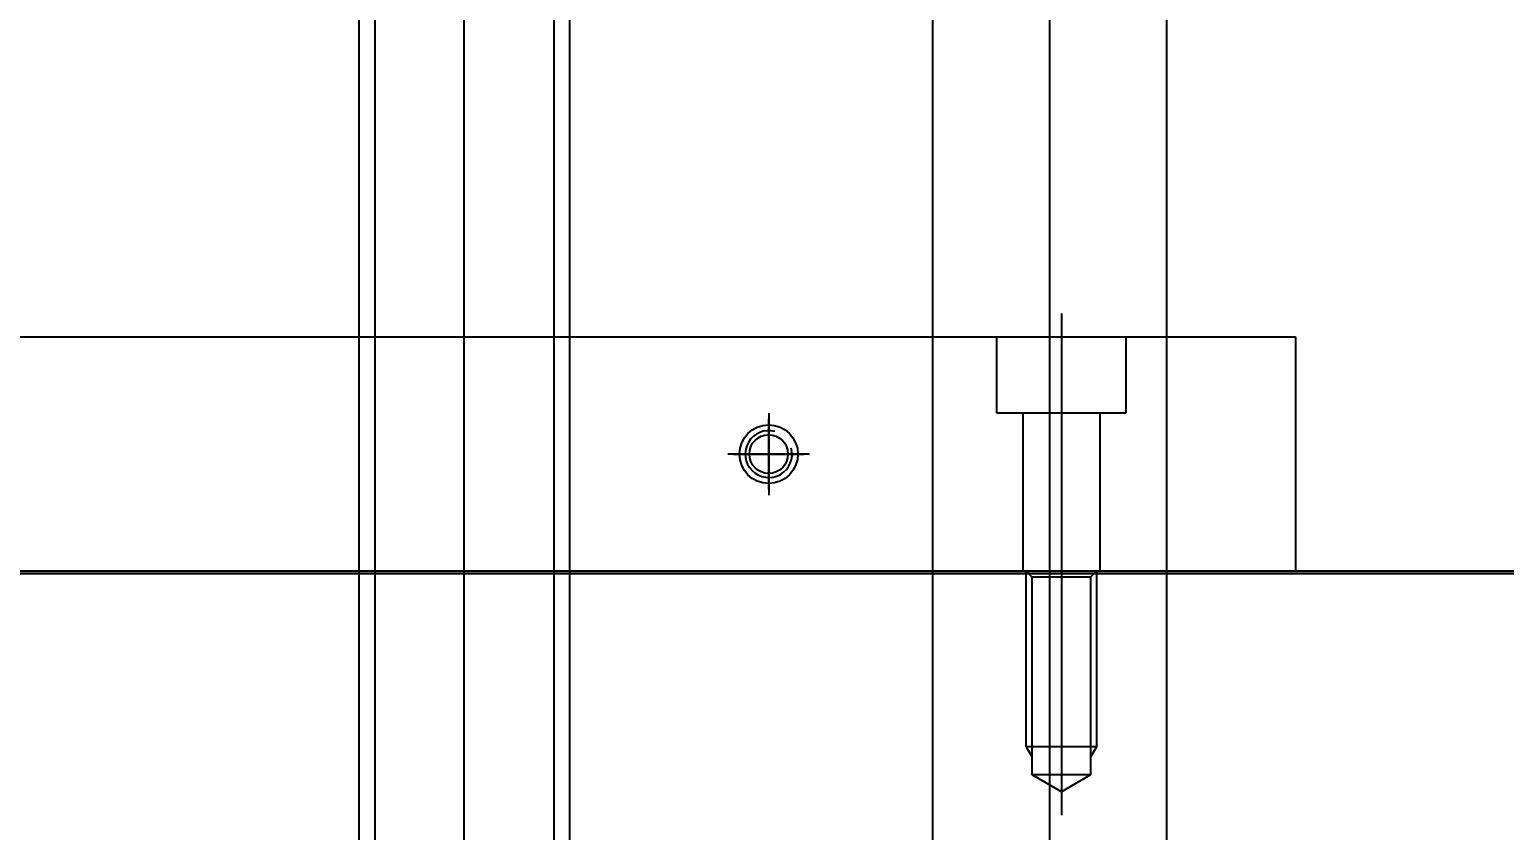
# Model space of a CAD drawing. Header units: inches. Extents: x 0 to 77285, y -118 to 40065.
# Drawn here: x 15428.5 to 15554.5, y 26046.4 to 26114.8 of the extents above; entities that cross this region are included whole.
import ezdxf

# ---------------------------------------------------------------- set-up
doc = ezdxf.new("R2010")
doc.units = ezdxf.units.IN
doc.header["$LTSCALE"] = 5
doc.header["$MEASUREMENT"] = 0
doc.layers.add('A', color=8, linetype='Continuous')
doc.styles.add('SCI', font='')
doc.styles.get('SCI').set_extended_font_data('Gulim')
doc.dimstyles.new('SCH', dxfattribs={"dimtxt": 2.5, "dimasz": 2, "dimexe": 1.25, "dimexo": 0.625, "dimtad": 1, "dimdec": 8, "dimtxsty": 'SCI', "dimcen": 2.5, "dimclrd": 4, "dimclre": 4, "dimclrt": 7, "dimadec": 8, "dimazin": 2, "dimtfac": 1, "dimtdec": 8, "dimtmove": 0, "dimatfit": 3, "dimfxl": 1, "dimarcsym": 0})

# ---------------------------------------------------------------- blocks, each defined once
blk = doc.blocks.new('A$Cc399747e')
at = {"ltscale": 3}
blk.add_line((1817.79, 903.5), (1817.79, 95.5), dxfattribs=at)
for p, q in [((1767.79, 137), (1767.79, 875)), ((1757.79, 871.5), (1757.79, 140.5)), ((1777.79, 140.5), (1777.79, 871.5)), ((1810.15, 147.5), (1810.15, 869.5)), ((1825.44, 147.5), (1825.44, 869.5)), ((1808.79, 868.15), (1808.79, 148.85)), ((1826.79, 148.85), (1826.79, 868.15)), ((1766.79, 206), (1766.79, 228.84)), ((1764.29, 225.4), (1766.79, 226.84)), ((1766.79, 226.84), (1769.29, 225.4)), ((1764.29, 208.5), (1764.29, 225.4)), ((1764.29, 225.4), (1769.29, 225.4)), ((1769.29, 225.4), (1769.29, 208.5)), ((1763.79, 223), (1764.29, 223.87)), ((1769.79, 223), (1769.29, 223.87)), ((1763.79, 208), (1763.79, 223)), ((1763.79, 223), (1769.79, 223)), ((1769.79, 223), (1769.79, 208)), ((1766.79, 186), (1766.79, 210)), ((2605.79, 208), (1657.79, 208)), ((1746.79, 208), (2486.79, 208)), ((1746.79, 188), (1746.79, 208)), ((1763.49, 194.5), (1763.49, 208)), ((1763.79, 208), (1764.29, 208.5)), ((1764.29, 208.5), (1769.29, 208.5)), ((1769.29, 208.5), (1769.79, 208)), ((1770.09, 194.5), (1770.09, 208)), ((1791.79, 201), (1791.79, 195)), ((1794.79, 198), (1788.79, 198)), ((1761.29, 188), (1761.29, 194.5)), ((1761.29, 194.5), (1772.29, 194.5)), ((1772.29, 194.5), (1772.29, 188)), ((2486.79, 188), (1746.79, 188))]:
    blk.add_line(p, q)
at = {"ltscale": 4}
for p, q in [((2102.29, 208.2), (1657.79, 208.2)), ((1679.79, 208), (2483.79, 208)), ((1791.79, 194.5), (1791.79, 201.5)), ((1788.29, 198), (1795.29, 198))]:
    blk.add_line(p, q, dxfattribs=at)
blk.add_circle((1791.79, 198), 2.5, dxfattribs=at)
blk.add_circle((1791.79, 198), 1.65)
blk.add_arc((1791.79, 198), 2, 255, 195)
blk = doc.blocks.new('*D366')
at = {"color": 4, "lineweight": -2, "transparency": 16777216}
for p, q in [((12554.65, 23925.55), (12554.65, 28076.14)), ((17979.65, 23925.05), (17979.65, 28076.14)), ((12714.65, 27976.14), (17819.65, 27976.14))]:
    blk.add_line(p, q, dxfattribs=at)
at = {"color": 4, "transparency": 16777216}
for points in [[(12714.65, 28002.81), (12714.65, 27949.48), (12554.65, 27976.14)], [(17819.65, 28002.81), (17819.65, 27949.48), (17979.65, 27976.14)]]:
    blk.add_solid(points, dxfattribs=at)
at = {"layer": 'Defpoints', "color": 0, "transparency": 16777216}
for p in [(17979.65, 27976.14), (12554.65, 23875.55), (17979.65, 23875.05)]:
    blk.add_point(p, dxfattribs=at)
at = {"color": 7, "transparency": 16777216, "insert": (15267.15, 28128.81), "char_height": 200, "attachment_point": 5, "style": 'SCI'}
blk.add_mtext('5425', dxfattribs=at)
blk = doc.blocks.new('*D367')
at = {"color": 4, "lineweight": -2, "transparency": 16777216}
for p, q in [((12554.65, 23925.55), (12554.65, 29140.68)), ((21064.65, 23433.05), (21064.65, 29140.68)), ((12714.65, 29040.68), (20904.65, 29040.68))]:
    blk.add_line(p, q, dxfattribs=at)
at = {"color": 4, "transparency": 16777216}
for points in [[(12714.65, 29067.34), (12714.65, 29014.01), (12554.65, 29040.68)], [(20904.65, 29067.34), (20904.65, 29014.01), (21064.65, 29040.68)]]:
    blk.add_solid(points, dxfattribs=at)
at = {"layer": 'Defpoints', "color": 0, "transparency": 16777216}
for p in [(21064.65, 29040.68), (12554.65, 23875.55), (21064.65, 23383.05)]:
    blk.add_point(p, dxfattribs=at)
at = {"color": 7, "transparency": 16777216, "insert": (16809.65, 29193.47), "char_height": 200, "attachment_point": 5, "style": 'SCI'}
blk.add_mtext('8510', dxfattribs=at)
blk = doc.blocks.new('*D374')
at = {"color": 4, "lineweight": -2, "transparency": 16777216}
for p, q in [((12554.65, 23925.55), (12554.65, 30215.88)), ((37924.65, 23433.05), (37924.65, 30215.88)), ((12714.65, 30115.88), (37764.65, 30115.88))]:
    blk.add_line(p, q, dxfattribs=at)
at = {"color": 4, "transparency": 16777216}
for points in [[(12714.65, 30142.54), (12714.65, 30089.21), (12554.65, 30115.88)], [(37764.65, 30142.54), (37764.65, 30089.21), (37924.65, 30115.88)]]:
    blk.add_solid(points, dxfattribs=at)
at = {"layer": 'Defpoints', "color": 0, "transparency": 16777216}
for p in [(37924.65, 30115.88), (12554.65, 23875.55), (37924.65, 23383.05)]:
    blk.add_point(p, dxfattribs=at)
at = {"color": 7, "transparency": 16777216, "insert": (25239.65, 30268.54), "char_height": 200, "attachment_point": 5, "style": 'SCI'}
blk.add_mtext('25370', dxfattribs=at)

msp = doc.modelspace()

# ---------------------------------------------------------------- block references
at = {"layer": 'A', "rotation": 180}
msp.add_blockref('A$Cc399747e', (17283.44187244, 26276.55060516), dxfattribs=at)

# ---------------------------------------------------------------- dimensions: what is measured, and where the dimension line sits
for base, p2, picture, middle in [((37924.649780898, 30115.8761734788), (37924.649780898, 23383.0504762948), '*D374', (25239.649780898, 30268.5392893244)), ((21064.649780898, 29040.6754827387), (21064.649780898, 23383.0504762948), '*D367', (16809.649780898, 29193.4717543765)), ((17979.649780898, 27976.1433020648), (17979.649780898, 23875.0504762948), '*D366', (15267.149780898, 28128.8064179103))]:
    dim = msp.add_linear_dim(base=base, p1=(12554.649780898, 23875.5504762968), p2=p2, dimstyle='SCH', override={"dimscale": 80})
    dim.commit()
    dim.dimension.update_dxf_attribs({"geometry": picture, "text_midpoint": middle})

doc.saveas('drawing.dxf')
